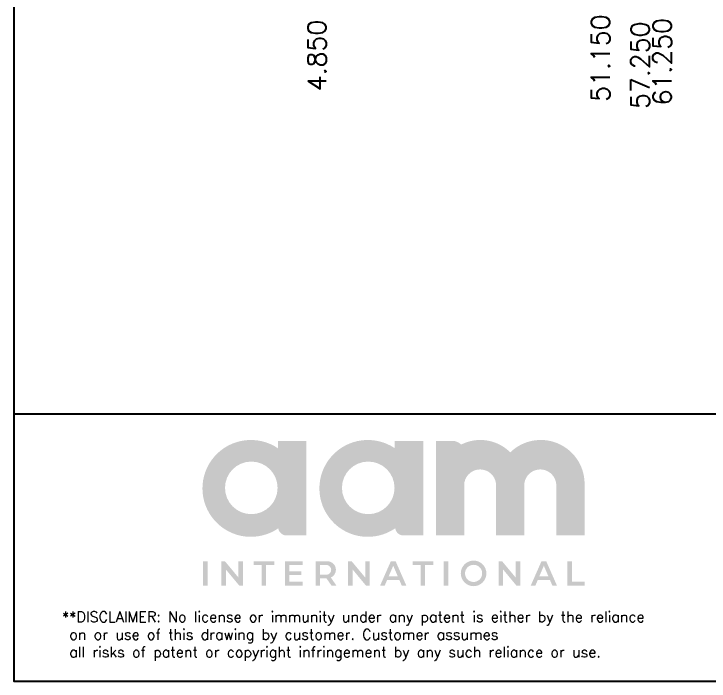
# Model space of a CAD drawing. Extents: x -347 to 20, y -460 to 3.
# Drawn here: x -346.9 to -233.3, y -460.4 to -351.4 of the extents above; entities that cross this region are included whole.
import ezdxf

# ---------------------------------------------------------------- set-up
doc = ezdxf.new("R2010")
doc.units = 0
doc.header["$MEASUREMENT"] = 0
for name, color, linetype in [('1D', 4, 'CONTINUOUS'), ('DRAWING-SHEET', 6, 'CONTINUOUS'), ('logo', 3, 'CONTINUOUS'), ('TEMPLATE', 6, 'CONTINUOUS')]:
    doc.layers.add(name, color=color, linetype=linetype)
doc.styles.add('simplex', font='SIMPLEX.SHX')

# ---------------------------------------------------------------- blocks, each defined once
blk = doc.blocks.new('comp logo')
at = {"layer": 'logo', "true_color": 0xaa312c}
h = blk.add_hatch(color=15, dxfattribs=at)
h.dxf.hatch_style = 1
h.paths.add_polyline_path([(-5.478, 4.532), (-7.266, 4.532), (-7.266, 4.083, 1.889057), (-7.241, -0.943, 0.380764), (-6.694, -1.392), (-5.478, -1.392)])
h.paths.add_polyline_path([(-7.284, 1.595, -1), (-10.584, 1.595, -1)], flags=16)
h.paths.add_polyline_path([(1.861, 4.532), (0.074, 4.532), (0.074, 4.083, 1.889057), (0.099, -0.943, 0.380764), (0.646, -1.392), (1.861, -1.392)])
h.paths.add_polyline_path([(0.056, 1.595, -1), (-3.244, 1.595, -1)], flags=16)
h.paths.add_polyline_path([(4.245, 4.315, 0.127425), (3.82, 4.532), (2.661, 4.532), (2.661, -1.392), (4.427, -1.392), (4.427, 1.692, -1.057833), (6.43, 1.692), (6.43, -1.392), (8.199, -1.392), (8.199, 1.692, -1.055561), (10.207, 1.692), (10.207, -1.392), (11.984, -1.392), (11.984, 1.934, 0.652706), (7.32, 3.822, 0.324597)])
at = {"layer": 'logo'}
h = blk.add_hatch(color=7, dxfattribs=at)
h.dxf.hatch_style = 1
h.paths.add_polyline_path([(-11.964, -4.532), (-11.682, -4.532), (-11.682, -3.011), (-11.964, -3.011)])
h.paths.add_polyline_path([(-10.529, -3.529), (-9.695, -4.532), (-9.453, -4.532), (-9.453, -3.011), (-9.739, -3.011), (-9.739, -4.033), (-10.589, -3.011), (-10.81, -3.011), (-10.81, -4.532), (-10.529, -4.532)])
h.paths.add_polyline_path([(-8.286, -3.246), (-8.286, -4.532), (-8.003, -4.532), (-8.003, -3.246), (-7.484, -3.246), (-7.484, -3.011), (-8.787, -3.011), (-8.787, -3.246)])
h.paths.add_polyline_path([(-6.815, -3.011), (-6.815, -4.532), (-5.703, -4.532), (-5.703, -4.297), (-6.542, -4.297), (-6.542, -3.879), (-5.799, -3.879), (-5.799, -3.646), (-6.542, -3.646), (-6.542, -3.246), (-5.703, -3.246), (-5.703, -3.011)])
h.paths.add_polyline_path([(-4.898, -3.011), (-4.898, -4.532), (-4.625, -4.532), (-4.625, -4.082), (-4.218, -4.082), (-3.903, -4.532), (-3.593, -4.532), (-3.943, -4.031, 0.813597), (-4.161, -3.011)])
h.paths.add_polyline_path([(-4.625, -3.247), (-4.167, -3.247, -0.813374), (-4.167, -3.853), (-4.625, -3.853)], flags=16)
h.paths.add_polyline_path([(-2.855, -4.532), (-2.573, -4.532), (-2.573, -3.529), (-1.74, -4.532), (-1.498, -4.532), (-1.498, -3.011), (-1.784, -3.011), (-1.784, -4.033), (-2.634, -3.011), (-2.855, -3.011)])
h.paths.add_polyline_path([(-0.846, -4.532), (-0.558, -4.532), (-0.408, -4.182), (0.356, -4.182), (0.506, -4.532), (0.794, -4.532), (0.125, -3.011), (-0.177, -3.011)])
h.paths.add_polyline_path([(-0.026, -3.291), (0.26, -3.959), (-0.312, -3.959)], flags=16)
h.paths.add_polyline_path([(1.691, -3.246), (1.691, -4.532), (1.973, -4.532), (1.973, -3.246), (2.492, -3.246), (2.492, -3.011), (1.189, -3.011), (1.189, -3.246)])
h.paths.add_polyline_path([(3.15, -4.532), (3.432, -4.532), (3.432, -3.011), (3.15, -3.011)])
h.paths.add_polyline_path([(4.216, -3.771, 1), (5.822, -3.771, 1)])
h.paths.add_polyline_path([(5.557, -3.771, -1), (4.481, -3.771, -1)], flags=16)
h.paths.add_polyline_path([(6.809, -3.011), (6.589, -3.011), (6.589, -4.532), (6.87, -4.532), (6.87, -3.529), (7.704, -4.532), (7.946, -4.532), (7.946, -3.011), (7.659, -3.011), (7.659, -4.033)])
h.paths.add_polyline_path([(9.58, -3.011), (9.278, -3.011), (8.609, -4.532), (8.898, -4.532), (9.048, -4.182), (9.811, -4.182), (9.961, -4.532), (10.249, -4.532)])
h.paths.add_polyline_path([(9.429, -3.291), (9.716, -3.959), (9.143, -3.959)], flags=16)
h.paths.add_polyline_path([(10.912, -4.532), (11.982, -4.532), (11.982, -4.298), (11.185, -4.298), (11.185, -3.011), (10.912, -3.011)])

msp = doc.modelspace()

# ---------------------------------------------------------------- linework, layer by layer
at = {"layer": 'TEMPLATE', "color": 6}
msp.add_line((-17.7153, -416.8179), (-346.8834, -416.8179), dxfattribs=at)
msp.add_lwpolyline([(-346.8834, 3.1136), (-346.8834, -460.3842), (-17.7153, -460.3842), (-17.7153, 3.1136)], close=True, dxfattribs=at)

# ---------------------------------------------------------------- block references
at = {"layer": 'DRAWING-SHEET', "xscale": 2.602119542631037, "yscale": 2.602119542631037, "zscale": 2.602119542631037}
msp.add_blockref('comp logo', (-284.8605, -432.9853), dxfattribs=at)

# ---------------------------------------------------------------- texts
at = {"layer": '1D', "linetype": 'ByBlock', "style": 'simplex'}
for s, p in [('51.150', (-249.5758, -365.8005)), ('4.850', (-295.8758, -364.0719))]:
    msp.add_text(s, height=3.025, rotation=90, dxfattribs=at).set_placement(p)
at = {"layer": '1D', "color": 4, "linetype": 'ByBlock', "style": 'simplex'}
for s, p in [('57.250', (-243.081, -366.9529)), ('61.250', (-239.4758, -366.3767))]:
    msp.add_text(s, height=3.025, rotation=90, dxfattribs=at).set_placement(p)
at = {"layer": 'logo', "color": 7, "insert": (-339.019, -449.0403), "char_height": 1.719822, "width": 225.538946, "attachment_point": 1, "style": 'simplex'}
msp.add_mtext('**DISCLAIMER: No license or immunity under any patent is either by the reliance \\P on or use of this drawing by customer. Customer assumes\\P all risks of patent or copyright infringement by any such reliance or use.', dxfattribs=at)

doc.saveas('drawing.dxf')
